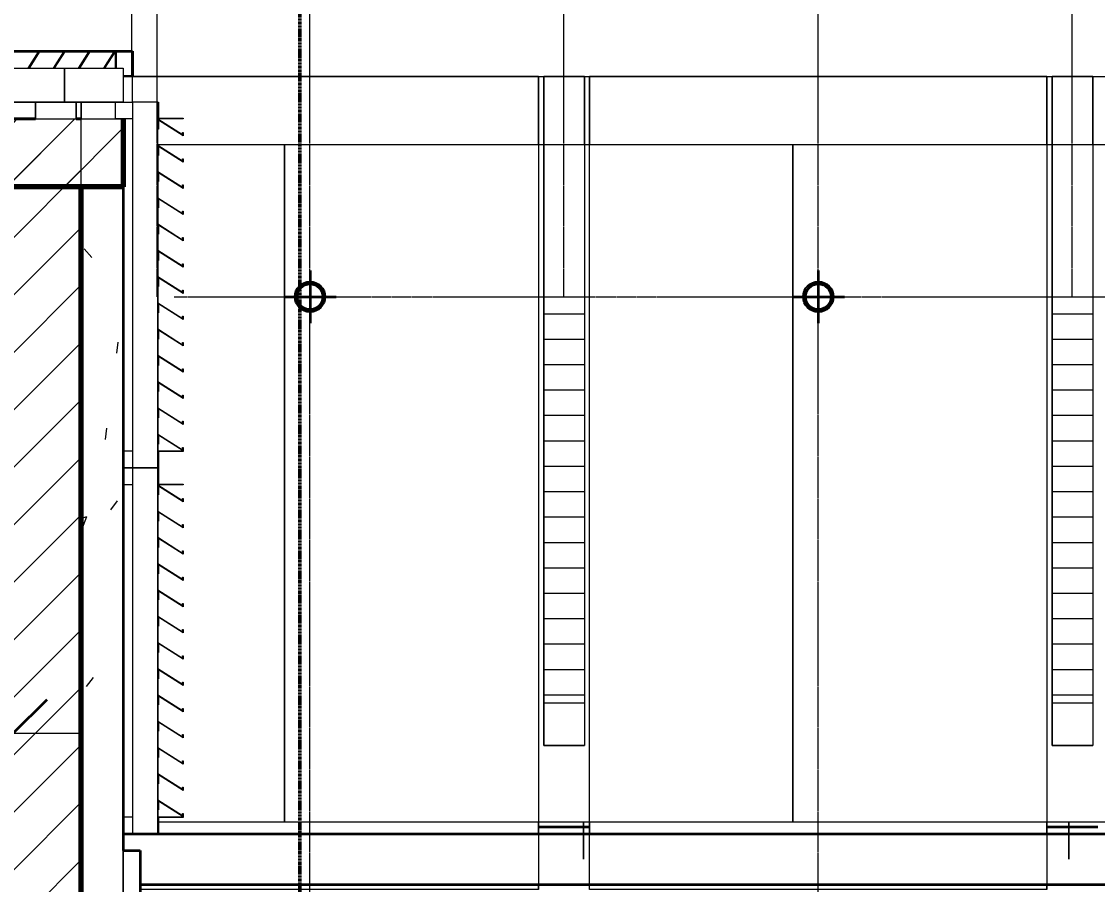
# Model space of a CAD drawing. Header units: millimetres. Extents: x -712454 to -640739, y -26917 to 7174.
# Drawn here: x -682533 to -679358, y -11583 to -9035 of the extents above; entities that cross this region are included whole.
import ezdxf

# ---------------------------------------------------------------- set-up
doc = ezdxf.new("R2010")
doc.units = ezdxf.units.MM
doc.linetypes.add('DPA_Grid _ Level 100', pattern=[10, 5.5, -1.6, 1.3, -1.6])
doc.linetypes.add('DPA_Hidden 50', pattern=[3, 2, -1])
for name, color, linetype, lineweight in [('A-ANNO-DIMS', 1, 'Continuous', 9), ('A-ANNO-DIMS-100', 1, 'Continuous', 9), ('A-DETL', 1, 'Continuous', 70), ('A-DETL-GENF', 2, 'Continuous', 25), ('A-GENM', 1, 'Continuous', 9), ('A-GLAZ-CURT', 2, 'Continuous', 9), ('A-GLAZ-CWMG', 2, 'Continuous', 35), ('A-WALL', 5, 'Continuous', 35), ('A-WALL-FNSH', 2, 'Continuous', 35), ('A-WALL-PATT', 1, 'Continuous', 35), ('E-LITE-EQPM', 2, 'Continuous', 35), ('G-ANNO-SECL', 3, 'Continuous', 9)]:
    doc.layers.add(name, color=color, linetype=linetype, lineweight=lineweight)
doc.styles.add('Arial_2', font='arial.ttf', dxfattribs={"height": 300})
doc.dimstyles.new('DPA-DIM-3_0_T-T', dxfattribs={"dimscale": 304.8, "dimtxt": 306.07782, "dimasz": 0.656168, "dimexe": 0.656168, "dimexo": 0.0625, "dimgap": 0.164042, "dimtad": 1, "dimdec": 0, "dimzin": 0, "dimdsep": 46, "dimtxsty": 'Arial_2', "dimblk1": 'OBLIQUE', "dimblk2": 'OBLIQUE', "dimsah": 1, "dimcen": 0.09, "dimdle": 0.656168, "dimadec": 8, "dimazin": 0, "dimtfac": 1, "dimtdec": 4, "dimtix": 1, "dimtmove": 0, "dimatfit": 3, "dimfxl": 1.312336, "dimfxlon": 1, "dimtvp": 1, "dimtolj": 1, "dimtzin": 0, "dimarcsym": 2})
pattern_1 = [(45, (0, 0), (-84.852814, 84.852814), [])]

# ---------------------------------------------------------------- blocks, each defined once
blk = doc.blocks.new('DPA_CP_Entrance Louver Grill Vertical Z - Louver Grill Vertical Z-18397986-4213-01 ENLARGED ENTRANCE 3 GROUND LEVEL - REFLECTED CEILING PLAN')
at = {"layer": 'A-GLAZ-CURT'}
for p, q in [((716, 0), (716, -50)), ((716, -50), (716, -25)), ((716, -50), (716, -110)), ((716, -110), (716, -50)), ((716, -50), (716, -110)), ((716, -110), (716, -50))]:
    blk.add_line(p, q, dxfattribs=at)
blk = doc.blocks.new('DPA_CP_Entrance Louver Grill Vertical Z - Louver Grill Vertical Z-V2-4213-01 ENLARGED ENTRANCE 3 GROUND LEVEL - REFLECTED CEILING PLAN')
at = {"layer": 'A-GLAZ-CURT'}
for p, q in [((-716, -50), (-716, 0)), ((716, 0), (716, -50)), ((-716, -25), (-716, -50)), ((716, -50), (716, -25)), ((-716, -50), (-716, -110)), ((-716, -110), (-716, -50)), ((-716, -50), (-716, -110)), ((-716, -110), (-716, -50)), ((716, -50), (716, -110)), ((716, -110), (716, -50)), ((716, -50), (716, -110)), ((716, -110), (716, -50))]:
    blk.add_line(p, q, dxfattribs=at)
blk = doc.blocks.new('DPA_CP_Entrance Louver Grill Vertical Z - Louver Grill Vertical Z-V7-4213-01 ENLARGED ENTRANCE 3 GROUND LEVEL - REFLECTED CEILING PLAN')
at = {"layer": 'A-GLAZ-CURT'}
for p, q in [((-716, -50), (-716, 0)), ((-716, -25), (-716, -50)), ((-716, -50), (-716, -110)), ((-716, -110), (-716, -50)), ((-716, -50), (-716, -110)), ((-716, -110), (-716, -50))]:
    blk.add_line(p, q, dxfattribs=at)
blk = doc.blocks.new('DPA_CP_Entrance Louver Grill Vertical Z - Louver Grill Vertical Z-18398246-4213-01 ENLARGED ENTRANCE 3 GROUND LEVEL - REFLECTED CEILING PLAN')
at = {"layer": 'A-GLAZ-CURT'}
for p, q in [((-492, 127), (-492, 200)), ((-492, 200), (-490, 200)), ((-490, 200), (-490, 125)), ((490, 125), (490, 200)), ((490, 200), (492, 200)), ((492, 200), (492, 127)), ((-540, 125), (-540, 127)), ((-540, 127), (-492, 127)), ((-490, 125), (-540, 125)), ((-540, 125), (-540, 50)), ((540, 125), (-540, 125)), ((540, 125), (490, 125)), ((492, 127), (540, 127)), ((540, 127), (540, 125)), ((540, 50), (540, 125)), ((-540, 50), (-490, 50)), ((-540, 0), (-540, 50)), ((-540, 50), (540, 50)), ((-490, 50), (-490, 0)), ((490, 50), (540, 50)), ((490, 23.3), (490, 50)), ((540, 50), (540, 23.3)), ((-490, 0), (-540, 0))]:
    blk.add_line(p, q, dxfattribs=at)
blk = doc.blocks.new('DPA_CP_Entrance Louver Grill Vertical Z - Louver Grill Vertical Z-V8-4213-01 ENLARGED ENTRANCE 3 GROUND LEVEL - REFLECTED CEILING PLAN')
at = {"layer": 'A-GLAZ-CURT'}
for p, q in [((-492, 127), (-492, 200)), ((-492, 200), (-490, 200)), ((-490, 200), (-490, 125)), ((490, 125), (490, 200)), ((490, 200), (492, 200)), ((492, 200), (492, 127)), ((-540, 125), (-540, 127)), ((-540, 127), (-492, 127)), ((-490, 125), (-540, 125)), ((-540, 125), (-540, 50)), ((540, 125), (-540, 125)), ((540, 125), (490, 125)), ((492, 127), (540, 127)), ((540, 127), (540, 125)), ((540, 50), (540, 125)), ((-540, 50), (-490, 50)), ((-540, 23.3), (-540, 50)), ((-540, 50), (540, 50)), ((-490, 50), (-490, 23.3)), ((490, 50), (540, 50)), ((490, 23.3), (490, 50)), ((540, 50), (540, 23.3))]:
    blk.add_line(p, q, dxfattribs=at)
blk = doc.blocks.new('System Panel - Facade_Solid Panel 100mm-18104328-4213-01 ENLARGED ENTRANCE 3 GROUND LEVEL - REFLECTED CEILING PLAN')
at = {"layer": 'A-GLAZ-CURT'}
for p, q in [((-630, 50), (-630, 150)), ((-630, 150), (630, 150)), ((630, 150), (630, 50)), ((630, 50), (-630, 50))]:
    blk.add_line(p, q, dxfattribs=at)
blk = doc.blocks.new('System Panel - Facade_Solid Panel 100mm-17609121-4213-01 ENLARGED ENTRANCE 3 GROUND LEVEL - REFLECTED CEILING PLAN')
at = {"layer": 'A-GLAZ-CURT'}
for p, q in [((-86.7, 50), (-86.7, 150)), ((-86.7, 150), (86.7, 150)), ((86.7, 150), (86.7, 50)), ((86.7, 50), (-86.7, 50))]:
    blk.add_line(p, q, dxfattribs=at)
blk = doc.blocks.new('DPA_CP_Entrance Canopy Lower - Depth 4200-V14-4213-01 ENLARGED ENTRANCE 3 GROUND LEVEL - REFLECTED CEILING PLAN')
at = {"layer": 'A-GLAZ-CURT'}
for p, q in [((-678757, -9198), (-677257, -9198)), ((-678757, -9198), (-677257, -9198)), ((-678757, -9398), (-678757, -11398)), ((-678757, -9398), (-677257, -9398)), ((-678006.7, -9398), (-677991.7, -9398)), ((-677871.7, -9398), (-677856.7, -9398)), ((-677257, -11398), (-677257, -9398)), ((-678757, -11398), (-677257, -11398)), ((-678006.7, -11398), (-677856.7, -11398))]:
    blk.add_line(p, q, dxfattribs=at)
blk = doc.blocks.new('DPA_CP_Entrance Canopy Lower - Depth 4200-18126985-4213-01 ENLARGED ENTRANCE 3 GROUND LEVEL - REFLECTED CEILING PLAN')
at = {"layer": 'A-GLAZ-CURT'}
for p, q in [((-682130.7, -9198), (-681757, -9198)), ((-682130.7, -9198), (-681757, -9198)), ((-682130.7, -9398), (-682130.7, -11398)), ((-682130.7, -9398), (-681757, -9398)), ((-681757, -11398), (-681757, -9398)), ((-682130.7, -11398), (-681757, -11398))]:
    blk.add_line(p, q, dxfattribs=at)
blk = doc.blocks.new('Rectangular Mullion - Entrance Louver Top-17623525-4213-01 ENLARGED ENTRANCE 3 GROUND LEVEL - REFLECTED CEILING PLAN')
at = {"layer": 'A-GLAZ-CWMG'}
for p, q in [((-681006.7, -11413), (-680874.4, -11413)), ((-681006.7, -11413), (-680874.4, -11413)), ((-682232.4, -11433), (-680874.4, -11433)), ((-681006.7, -11433), (-680874.4, -11433)), ((-682182.4, -11583), (-680874.4, -11583)), ((-681006.7, -11583), (-680874.4, -11583))]:
    blk.add_line(p, q, dxfattribs=at)
blk = doc.blocks.new('Rectangular Mullion - Entrance Louver Top-17623526-4213-01 ENLARGED ENTRANCE 3 GROUND LEVEL - REFLECTED CEILING PLAN')
at = {"layer": 'A-GLAZ-CWMG'}
for p, q in [((-680874.4, -11413), (-680856.7, -11413)), ((-680874.4, -11413), (-680856.7, -11413)), ((-679506.7, -11413), (-679442.3, -11413)), ((-679506.7, -11413), (-679442.3, -11413)), ((-680874.4, -11433), (-679442.3, -11433)), ((-680874.4, -11433), (-680856.7, -11433)), ((-679506.7, -11433), (-679442.3, -11433)), ((-680874.4, -11583), (-680856.7, -11583)), ((-680874.4, -11583), (-679442.3, -11583)), ((-679506.7, -11583), (-679442.3, -11583))]:
    blk.add_line(p, q, dxfattribs=at)
blk = doc.blocks.new('Rectangular Mullion - Entrance Louver Top-V29-4213-01 ENLARGED ENTRANCE 3 GROUND LEVEL - REFLECTED CEILING PLAN')
at = {"layer": 'A-GLAZ-CWMG'}
for p, q in [((-679442.3, -11413), (-679356.7, -11413)), ((-679442.3, -11413), (-679356.7, -11413)), ((-679442.3, -11433), (-678010.3, -11433)), ((-679442.3, -11433), (-679356.7, -11433)), ((-679442.3, -11583), (-679356.7, -11583)), ((-679442.3, -11583), (-678010.3, -11583))]:
    blk.add_line(p, q, dxfattribs=at)
blk = doc.blocks.new('DPA_CP_Entrance Louver Grill Vertical Z - Louver Grill Vertical Z-V37-4213-01 ENLARGED ENTRANCE 3 GROUND LEVEL - REFLECTED CEILING PLAN')
at = {"layer": 'A-GLAZ-CURT'}
for p, q in [((716, -50), (716, -25)), ((716, -25), (716, -50)), ((716, -50), (716, -110)), ((716, -110), (716, -50)), ((716, -50), (716, -110)), ((716, -110), (716, -50))]:
    blk.add_line(p, q, dxfattribs=at)
blk = doc.blocks.new('DPA_CP_Entrance Louver Grill Vertical Z - Louver Grill Vertical Z-V38-4213-01 ENLARGED ENTRANCE 3 GROUND LEVEL - REFLECTED CEILING PLAN')
at = {"layer": 'A-GLAZ-CURT'}
for p, q in [((-716, -25), (-716, -50)), ((-716, -50), (-716, -25)), ((716, -50), (716, -25)), ((716, -25), (716, -50)), ((-716, -50), (-716, -110)), ((-716, -110), (-716, -50)), ((-716, -50), (-716, -110)), ((-716, -110), (-716, -50)), ((716, -50), (716, -110)), ((716, -110), (716, -50)), ((716, -50), (716, -110)), ((716, -110), (716, -50))]:
    blk.add_line(p, q, dxfattribs=at)
blk = doc.blocks.new('DPA_CP_Entrance Louver Grill Vertical Z - Louver Grill Vertical Z-V39-4213-01 ENLARGED ENTRANCE 3 GROUND LEVEL - REFLECTED CEILING PLAN')
at = {"layer": 'A-GLAZ-CURT'}
for p, q in [((-716, -25), (-716, -50)), ((-716, -50), (-716, -25)), ((-716, -50), (-716, -110)), ((-716, -110), (-716, -50)), ((-716, -50), (-716, -110)), ((-716, -110), (-716, -50))]:
    blk.add_line(p, q, dxfattribs=at)
blk = doc.blocks.new('GM_Louver Grill Vertical Z - Z Profile-18333757-4213-01 ENLARGED ENTRANCE 3 GROUND LEVEL - REFLECTED CEILING PLAN')
at = {"layer": 'A-GENM'}
for p, q in [((0.1, 0), (46.4, 73)), ((50, 75), (3.7, 2)), ((40, 73), (40, 75)), ((40, 75), (50, 75)), ((46.4, 73), (40, 73)), ((30, 0), (0.1, 0)), ((3.7, 2), (30, 2)), ((30, 2), (30, 0))]:
    blk.add_line(p, q, dxfattribs=at)
blk = doc.blocks.new('System Panel - DPA-AR_Metal Ceiling Rectangular Panel-V65-4213-01 ENLARGED ENTRANCE 3 GROUND LEVEL - REFLECTED CEILING PLAN')
at = {"layer": 'A-GLAZ-CURT'}
for p, q in [((-679506.7, -9198), (-680856.7, -9198)), ((-680856.7, -9198), (-680856.7, -9398)), ((-680856.7, -11598), (-680856.7, -9198)), ((-680856.7, -9198), (-679506.7, -9198)), ((-679506.7, -9398), (-679506.7, -9198)), ((-679506.7, -9198), (-679506.7, -11598)), ((-680856.7, -11398), (-680856.7, -11433)), ((-679506.7, -11433), (-679506.7, -11398)), ((-679506.7, -11598), (-679506.7, -11583)), ((-679506.7, -11598), (-680856.7, -11598))]:
    blk.add_line(p, q, dxfattribs=at)
blk = doc.blocks.new('System Panel - DPA-AR_Metal Ceiling Rectangular Panel-V66-4213-01 ENLARGED ENTRANCE 3 GROUND LEVEL - REFLECTED CEILING PLAN')
at = {"layer": 'A-GLAZ-CURT'}
for p, q in [((-681006.7, -9198), (-682232.4, -9198)), ((-682232.4, -9198), (-681006.7, -9198)), ((-681006.7, -9398), (-681006.7, -9198)), ((-681006.7, -9198), (-681006.7, -11598)), ((-682356.7, -9273), (-682356.7, -9323)), ((-682356.7, -9323), (-682356.7, -9273)), ((-681006.7, -11433), (-681006.7, -11398)), ((-681006.7, -11598), (-681006.7, -11583)), ((-681006.7, -11598), (-682182.4, -11598))]:
    blk.add_line(p, q, dxfattribs=at)
blk = doc.blocks.new('DPA_CP_Metal Ceiling Panel - Vertical Panel Entrance-12681695-4213-01 ENLARGED ENTRANCE 3 GROUND LEVEL - REFLECTED CEILING PLAN')
at = {"layer": 'A-GLAZ-CURT'}
for p, q in [((-680991.7, -9198), (-680871.7, -9198)), ((-680991.7, -9198), (-680991.7, -11173)), ((-680991.7, -9198), (-680991.7, -9398)), ((-680871.7, -9198), (-680991.7, -9198)), ((-680991.7, -9198), (-680871.7, -9198)), ((-680991.7, -11173), (-680991.7, -9198)), ((-680871.7, -9198), (-680871.7, -11173)), ((-680871.7, -9398), (-680871.7, -9198)), ((-680871.7, -9198), (-680871.7, -11173)), ((-680991.7, -11173), (-680871.7, -11173)), ((-680871.7, -11173), (-680991.7, -11173))]:
    blk.add_line(p, q, dxfattribs=at)
blk = doc.blocks.new('DPA_CP_Metal Ceiling Luminaire - Linear Luminaire Entrance-V71-4213-01 ENLARGED ENTRANCE 3 GROUND LEVEL - REFLECTED CEILING PLAN')
at = {"layer": 'A-GLAZ-CURT'}
h = blk.add_hatch(dxfattribs=at)
h.set_pattern_fill('FP_8', color=256, style=0, pattern_type=2)
h.set_pattern_definition([(0, (-671965.62, -10648.01), (0, -75), [])])
h.paths.add_polyline_path([(-673372, -11048), (-673372, -9848), (-673492, -9848), (-673492, -11048), (-673485.6, -11048)])
for p, q in [((-673492, -9848), (-673372, -9848)), ((-673492, -11048), (-673492, -9848)), ((-673372, -9848), (-673372, -11048)), ((-673372, -11048), (-673492, -11048))]:
    blk.add_line(p, q, dxfattribs=at)
blk = doc.blocks.new('DPA_CP_Metal Ceiling Panel - Vertical Panel Entrance-17541638-4213-01 ENLARGED ENTRANCE 3 GROUND LEVEL - REFLECTED CEILING PLAN')
at = {"layer": 'A-GLAZ-CURT'}
for p, q in [((-682491.7, -9273), (-682491.7, -9323)), ((-682491.7, -9273), (-682491.7, -9323)), ((-682491.7, -9323), (-682491.7, -9273)), ((-682371.7, -9273), (-682371.7, -9323)), ((-682371.7, -9323), (-682371.7, -9273)), ((-682371.7, -9273), (-682371.7, -9323))]:
    blk.add_line(p, q, dxfattribs=at)
blk = doc.blocks.new('D1 - D1-12676964-4213-01 ENLARGED ENTRANCE 3 GROUND LEVEL - REFLECTED CEILING PLAN')
at = {"layer": 'A-DETL-GENF'}
for radius in [45, 40]:
    blk.add_circle((0, 0), radius, dxfattribs=at)
at = {"layer": 'E-LITE-EQPM'}
for p, q in [((0, 77.5), (0, -77.5)), ((-77.5, 0), (77.5, 0))]:
    blk.add_line(p, q, dxfattribs=at)
blk.add_circle((0, 0), 38, dxfattribs=at)
blk = doc.blocks.new('DPA_CP_Entrance Louver Grill Vertical Z - Louver Grill Vertical Z-V85-4213-01 ENLARGED ENTRANCE 3 GROUND LEVEL - REFLECTED CEILING PLAN')
at = {"layer": 'A-GLAZ-CURT'}
for p, q in [((-693.6, 200), (-695.6, 200)), ((-695.6, 200), (-695.6, 150)), ((-695.6, 150), (-695.6, 200)), ((-695.6, 200), (-693.6, 200)), ((-693.6, 150), (-693.6, 200)), ((-693.6, 200), (-693.6, 150)), ((695.6, 200), (693.6, 200)), ((693.6, 200), (693.6, 150)), ((693.6, 150), (693.6, 200)), ((693.6, 200), (695.6, 200)), ((695.6, 150), (695.6, 200)), ((695.6, 200), (695.6, 150)), ((743.6, 127), (716.9, 127)), ((716.9, 127), (743.6, 127)), ((716.9, 125), (743.6, 125)), ((743.6, 125), (716.9, 125)), ((743.6, 125), (716.9, 125)), ((743.6, 125), (716.9, 125)), ((743.6, 125), (716.9, 125)), ((743.6, 125), (716.9, 125)), ((743.6, 125), (743.6, 127)), ((743.6, 127), (743.6, 125)), ((743.6, 50), (743.6, 125)), ((-743.6, 50), (-743.6, 0)), ((-693.6, 50), (-743.6, 50)), ((-743.6, 50), (-693.6, 50)), ((-743.6, 0), (-743.6, 50)), ((-743.6, 50), (743.6, 50)), ((457.6, 50), (-743.6, 50)), ((-743.6, 50), (457.6, 50)), ((457.6, 50), (-743.6, 50)), ((-693.6, 0), (-693.6, 50)), ((-693.6, 50), (-693.6, 0)), ((592.6, 50), (577.6, 50)), ((577.6, 50), (592.6, 50)), ((592.6, 50), (577.6, 50)), ((693.6, 50), (743.6, 50)), ((693.6, 0), (693.6, 50)), ((743.6, 50), (743.6, 0)), ((-743.6, 0), (-693.6, 0)), ((-693.6, 0), (-743.6, 0)), ((743.6, 0), (693.6, 0))]:
    blk.add_line(p, q, dxfattribs=at)
blk = doc.blocks.new('DPA_CP_Entrance Louver Grill Vertical Z - Louver Grill Vertical Z-V86-4213-01 ENLARGED ENTRANCE 3 GROUND LEVEL - REFLECTED CEILING PLAN')
at = {"layer": 'A-GLAZ-CURT'}
for p, q in [((-693.6, 200), (-695.6, 200)), ((-695.6, 200), (-693.6, 200)), ((695.6, 200), (693.6, 200)), ((693.6, 200), (695.6, 200)), ((743.6, 125), (743.6, 127)), ((743.6, 127), (743.6, 125)), ((-743.6, 50), (-743.6, 0)), ((-743.6, 0), (-743.6, 50)), ((-743.6, 0), (-693.6, 0)), ((-693.6, 0), (-743.6, 0))]:
    blk.add_line(p, q, dxfattribs=at)
blk = doc.blocks.new('GM_Louver Grill Vertical Z - Z Profile-12310198-4213-01 ENLARGED ENTRANCE 3 GROUND LEVEL - REFLECTED CEILING PLAN')
at = {"layer": 'A-GENM'}
for p, q in [((46.4, 73), (15.9, 25)), ((15.9, 25), (46.4, 73)), ((18.3, 25), (50, 75)), ((50, 75), (18.3, 25)), ((50, 75), (40, 75)), ((40, 75), (40, 73)), ((40, 73), (40, 75)), ((40, 75), (50, 75)), ((40, 73), (46.4, 73)), ((46.4, 73), (40, 73))]:
    blk.add_line(p, q, dxfattribs=at)
blk = doc.blocks.new('GM_Louver Grill Vertical Z - Z Profile-18333892-4213-01 ENLARGED ENTRANCE 3 GROUND LEVEL - REFLECTED CEILING PLAN')
at = {"layer": 'A-GENM'}
for p, q in [((50, 75), (40, 75)), ((40, 75), (50, 75))]:
    blk.add_line(p, q, dxfattribs=at)
blk = doc.blocks.new('Rectangular Mullion - 50x200-17623913-4213-01 ENLARGED ENTRANCE 3 GROUND LEVEL - REFLECTED CEILING PLAN')
at = {"layer": 'A-GLAZ-CWMG'}
for p, q in [((-683692.9, -9123), (-682205.7, -9123)), ((-683692.9, -9123), (-682205.7, -9123)), ((-682205.7, -9198), (-682205.7, -9123)), ((-682205.7, -9123), (-682205.7, -9198)), ((-682491.7, -9323), (-683692.9, -9323)), ((-683692.9, -9323), (-682491.7, -9323)), ((-682356.7, -9323), (-682371.7, -9323)), ((-682371.7, -9323), (-682356.7, -9323))]:
    blk.add_line(p, q, dxfattribs=at)
blk = doc.blocks.new('DIMBLOCK18-4213-01 ENLARGED ENTRANCE 3 GROUND LEVEL - REFLECTED CEILING PLAN')
at = {"layer": 'A-ANNO-DIMS-100'}
for p, q in [((-682557.4, -10736.6), (-682557.4, -11336.6)), ((-682557.4, -11136.6), (-682557.4, -10736.6)), ((-683347.1, -11536.6), (-683347.1, -10936.6)), ((-683547.1, -11136.6), (-682357.4, -11136.6)), ((-683347.1, -11136.6), (-683347.1, -11536.6))]:
    blk.add_line(p, q, dxfattribs=at)
at = {"layer": 'A-ANNO-DIMS-100', "lineweight": 35}
for p, q in [((-683347.1, -11136.6), (-683247.1, -11036.6)), ((-682557.4, -11136.6), (-682457.4, -11036.6)), ((-683347.1, -11136.6), (-683447.1, -11236.6)), ((-682557.4, -11136.6), (-682657.4, -11236.6))]:
    blk.add_line(p, q, dxfattribs=at)
at = {"layer": 'A-ANNO-DIMS-100', "color": 0, "insert": (-683298.4, -10697.2), "char_height": 300, "width": 830.648, "attachment_point": 1, "line_spacing_factor": 0.941778, "style": 'Arial_2'}
blk.add_mtext('790', dxfattribs=at)
blk = doc.blocks.new('_Oblique')
at = {"color": 0, "linetype": 'ByBlock', "lineweight": -2}
blk.add_line((-0.5, -0.5), (0.5, 0.5), dxfattribs=at)

msp = doc.modelspace()

# ---------------------------------------------------------------- hatches: boundary and pattern name
at = {"layer": 'A-WALL-PATT', "lineweight": 9}
h = msp.add_hatch(dxfattribs=at)
h.set_pattern_fill('FP_2', color=256, style=0, pattern_type=2)
h.set_pattern_definition(pattern_1)
h.paths.add_polyline_path([(-682714.5, -9523), (-682232.4, -9523), (-682232.4, -9323), (-694405.7, -9323), (-694405.7, -9523), (-683241.8, -9523)])
h = msp.add_hatch(dxfattribs=at)
h.set_pattern_fill('FP_2', color=256, style=0, pattern_type=2)
h.set_pattern_definition(pattern_1)
h.paths.add_polyline_path([(-682357.4, -17123), (-682357.4, -9323), (-682557.4, -9323), (-682557.4, -17123)])
h = msp.add_hatch(dxfattribs=at)
h.set_pattern_fill('FP_4', color=256, angle=130, style=0, pattern_type=2)
h.set_pattern_definition([(40, (-682357.4, -13590.47), (-63.76, 728.74), [76.2, -838.2]), (95, (-682357.4, -13590.5), (764.23, -140.97), [60.96, -670.56]), (349.549, (-682362.7, -13529.74), (700.47, 587.77), [64.76, -712.36]), (43.816, (-682154.2, -13590.5), (-168.17, 1084.32), [114.3, -1257.3]), (353.364, (-682168.2, -13500.1), (989.7, 949.6), [97.14, -1068.54]), (98.816, (-682154.2, -13590.5), (989.7, 949.62), [91.44, -1005.84]), (69, (-682205, -13488.87), (-409.06, 606.46), [76.2, -838.2]), (124, (-682205, -13488.9), (736.75, 247.21), [60.96, -670.56]), (18.549, (-682239.06, -13438.3), (327.69, 853.67), [64.76, -712.36]), (52.5, (-682357.37, -13590.47), (338.22, 12.355), [33.53, -628.904, 33.53, -1320.29]), (52.5, (-682357.37, -13590.47), (338.22, 12.355), [-695.96, -647.19, 33.53, -639.57]), (82.5, (-682357.37, -13590.47), (400.722, 267.28), [33.53, -354.584, 33.53, -870.204]), (82.5, (-682357.37, -13590.47), (400.722, 267.28), [-421.64, -613.664, 33.53, -223.01]), (122.5, (-682357.37, -13817.04), (-22.915, 542.363), [33.53, -220.47, 33.53, -1810.51]), (122.5, (-682357.37, -13817.04), (-22.915, 542.363), [-287.53, -758.95, 33.53, -1018.03]), (132.5, (-682357.37, -13918.64), (101.707, 592.517), [33.53, -296.67, 33.53, -1239.52]), (132.5, (-682357.37, -13918.64), (101.707, 592.517), [-363.73, -492.76, 33.53, -713.23])])
h.paths.add_polyline_path([(-682232.4, -17858), (-682232.4, -17832.9), (-682357.4, -17832.9), (-682357.4, -17858)])
h.paths.add_polyline_path([(-682232.4, -17692.9), (-682232.4, -12177.4), (-682237.3, -12166.3), (-682232.4, -12164.1), (-682232.4, -9523), (-682357.4, -9523), (-682357.4, -17692.9)])
h = msp.add_hatch(dxfattribs=at)
h.set_pattern_fill('FP_5', color=256, style=0, pattern_type=2)
h.set_pattern_definition([(45, (0, 0), (-212.13203, 212.13203), []), (135, (0, 0), (-212.13203, -212.13203), [])])
h.paths.add_polyline_path([(-682232.4, -17233), (-682182.4, -17233), (-682182.4, -12289.3), (-682208, -12231.9), (-682212.4, -12233), (-682219.4, -12230.1), (-682222.4, -12223), (-682222, -12220.4), (-682217.4, -12214.3), (-682216.3, -12213.3), (-682232.4, -12177.4), (-682232.4, -15572.3)])
h.paths.add_polyline_path([(-682182.4, -12179), (-682182.4, -11483), (-682232.4, -11483), (-682232.4, -12164.1), (-682196.2, -12148)])

# ---------------------------------------------------------------- linework, layer by layer
at = {"layer": 'A-DETL', "color": 8, "linetype": 'DPA_Hidden 50', "lineweight": 9}
for p, q in [((-682132.4, -9848), (-682132.4, -6258)), ((-681682.4, -6258), (-681682.4, -21183)), ((-680932.7, -9848), (-680932.7, -6258)), ((-680182.4, -6258), (-680182.4, -21183)), ((-679432.7, -9848), (-679432.7, -6258)), ((-682207.4, -9173), (-682207.4, -7073)), ((-682132.4, -9198), (-657482.4, -9198)), ((-682082.4, -9848), (-657482.4, -9848))]:
    msp.add_line(p, q, dxfattribs=at)
at = {"layer": 'A-WALL', "lineweight": 9}
for p, q in [((-682557.4, -9323), (-682357.4, -9323)), ((-682357.4, -9323), (-682232.4, -9323)), ((-682357.4, -9323), (-682232.4, -9323)), ((-682357.4, -9323), (-682357.4, -9523)), ((-682232.4, -11483), (-682232.4, -12123)), ((-682232.4, -12123), (-682232.4, -11483))]:
    msp.add_line(p, q, dxfattribs=at)
at = {"layer": 'A-WALL', "color": 7, "lineweight": 70}
for p, q in [((-682232.4, -9323), (-682232.4, -9523)), ((-682232.4, -9323), (-682232.4, -9523)), ((-682357.4, -9523), (-688987.4, -9523)), ((-682232.4, -9523), (-682357.4, -9523)), ((-682357.4, -9523), (-682357.4, -12123))]:
    msp.add_line(p, q, dxfattribs=at)
at = {"layer": 'A-WALL-FNSH', "color": 250}
for p, q in [((-682357.4, -12123), (-682357.4, -9523)), ((-682232.4, -9523), (-682232.4, -11483)), ((-682232.4, -11483), (-682182.4, -11483)), ((-682182.4, -11483), (-682182.4, -12123))]:
    msp.add_line(p, q, dxfattribs=at)
at = {"layer": 'G-ANNO-SECL', "linetype": 'DPA_Grid _ Level 100', "lineweight": 50}
msp.add_line((-681711.7, 5363), (-681711.7, -23590.3), dxfattribs=at)

# ---------------------------------------------------------------- block references
at = {"layer": 'A-GENM'}
for name, p in [('GM_Louver Grill Vertical Z - Z Profile-12310198-4213-01 ENLARGED ENTRANCE 3 GROUND LEVEL - REFLECTED CEILING PLAN', (-682528.6, -9198)), ('GM_Louver Grill Vertical Z - Z Profile-18333892-4213-01 ENLARGED ENTRANCE 3 GROUND LEVEL - REFLECTED CEILING PLAN', (-682528.6, -9198)), ('GM_Louver Grill Vertical Z - Z Profile-12310198-4213-01 ENLARGED ENTRANCE 3 GROUND LEVEL - REFLECTED CEILING PLAN', (-682454.3, -9198)), ('GM_Louver Grill Vertical Z - Z Profile-18333892-4213-01 ENLARGED ENTRANCE 3 GROUND LEVEL - REFLECTED CEILING PLAN', (-682454.3, -9198)), ('GM_Louver Grill Vertical Z - Z Profile-12310198-4213-01 ENLARGED ENTRANCE 3 GROUND LEVEL - REFLECTED CEILING PLAN', (-682380, -9198)), ('GM_Louver Grill Vertical Z - Z Profile-18333892-4213-01 ENLARGED ENTRANCE 3 GROUND LEVEL - REFLECTED CEILING PLAN', (-682380, -9198)), ('GM_Louver Grill Vertical Z - Z Profile-12310198-4213-01 ENLARGED ENTRANCE 3 GROUND LEVEL - REFLECTED CEILING PLAN', (-682305.7, -9198)), ('GM_Louver Grill Vertical Z - Z Profile-18333892-4213-01 ENLARGED ENTRANCE 3 GROUND LEVEL - REFLECTED CEILING PLAN', (-682305.7, -9198))]:
    msp.add_blockref(name, p, dxfattribs=at)
at = {"layer": 'A-GENM', "rotation": 270.0000000000005}
for p in [(-682130.7, -9323), (-682130.7, -9400.5), (-682130.7, -9478), (-682130.7, -9555.5), (-682130.7, -9633), (-682130.7, -9710.5), (-682130.7, -9788), (-682130.7, -9865.5), (-682130.7, -9943), (-682130.7, -10020.5), (-682130.7, -10098), (-682130.7, -10175.5), (-682130.7, -10253), (-682130.7, -10403), (-682130.7, -10480.5), (-682130.7, -10558), (-682130.7, -10635.5), (-682130.7, -10713), (-682130.7, -10790.5), (-682130.7, -10868), (-682130.7, -10945.5), (-682130.7, -11023), (-682130.7, -11100.5), (-682130.7, -11178), (-682130.7, -11255.5), (-682130.7, -11333)]:
    msp.add_blockref('GM_Louver Grill Vertical Z - Z Profile-18333757-4213-01 ENLARGED ENTRANCE 3 GROUND LEVEL - REFLECTED CEILING PLAN', p, dxfattribs=at)
at = {"layer": 'A-GLAZ-CURT'}
for name, p in [('DPA_CP_Entrance Louver Grill Vertical Z - Louver Grill Vertical Z-V85-4213-01 ENLARGED ENTRANCE 3 GROUND LEVEL - REFLECTED CEILING PLAN', (-682949.3, -9323)), ('DPA_CP_Entrance Louver Grill Vertical Z - Louver Grill Vertical Z-V86-4213-01 ENLARGED ENTRANCE 3 GROUND LEVEL - REFLECTED CEILING PLAN', (-682949.3, -9323)), ('System Panel - Facade_Solid Panel 100mm-18104328-4213-01 ENLARGED ENTRANCE 3 GROUND LEVEL - REFLECTED CEILING PLAN', (-683035.7, -9323)), ('System Panel - Facade_Solid Panel 100mm-17609121-4213-01 ENLARGED ENTRANCE 3 GROUND LEVEL - REFLECTED CEILING PLAN', (-682319, -9323)), ('System Panel - DPA-AR_Metal Ceiling Rectangular Panel-V66-4213-01 ENLARGED ENTRANCE 3 GROUND LEVEL - REFLECTED CEILING PLAN', (0, 0)), ('DPA_CP_Entrance Canopy Lower - Depth 4200-18126985-4213-01 ENLARGED ENTRANCE 3 GROUND LEVEL - REFLECTED CEILING PLAN', (0, 0)), ('DPA_CP_Entrance Canopy Lower - Depth 4200-V14-4213-01 ENLARGED ENTRANCE 3 GROUND LEVEL - REFLECTED CEILING PLAN', (-3000, 0)), ('DPA_CP_Metal Ceiling Panel - Vertical Panel Entrance-12681695-4213-01 ENLARGED ENTRANCE 3 GROUND LEVEL - REFLECTED CEILING PLAN', (0, 0)), ('System Panel - DPA-AR_Metal Ceiling Rectangular Panel-V65-4213-01 ENLARGED ENTRANCE 3 GROUND LEVEL - REFLECTED CEILING PLAN', (0, 0)), ('DPA_CP_Entrance Canopy Lower - Depth 4200-V14-4213-01 ENLARGED ENTRANCE 3 GROUND LEVEL - REFLECTED CEILING PLAN', (-1500, 0)), ('DPA_CP_Metal Ceiling Panel - Vertical Panel Entrance-12681695-4213-01 ENLARGED ENTRANCE 3 GROUND LEVEL - REFLECTED CEILING PLAN', (1500, 0)), ('DPA_CP_Metal Ceiling Panel - Vertical Panel Entrance-17541638-4213-01 ENLARGED ENTRANCE 3 GROUND LEVEL - REFLECTED CEILING PLAN', (0, 0)), ('DPA_CP_Metal Ceiling Luminaire - Linear Luminaire Entrance-V71-4213-01 ENLARGED ENTRANCE 3 GROUND LEVEL - REFLECTED CEILING PLAN', (-7499.7, 0)), ('DPA_CP_Metal Ceiling Luminaire - Linear Luminaire Entrance-V71-4213-01 ENLARGED ENTRANCE 3 GROUND LEVEL - REFLECTED CEILING PLAN', (-5999.7, 0))]:
    msp.add_blockref(name, p, dxfattribs=at)
for name, p, rotation in [('DPA_CP_Entrance Louver Grill Vertical Z - Louver Grill Vertical Z-18398246-4213-01 ENLARGED ENTRANCE 3 GROUND LEVEL - REFLECTED CEILING PLAN', (-682255.7, -9813), 270.0000000000005), ('DPA_CP_Entrance Louver Grill Vertical Z - Louver Grill Vertical Z-V8-4213-01 ENLARGED ENTRANCE 3 GROUND LEVEL - REFLECTED CEILING PLAN', (-682255.7, -10893), 270.0000000000005), ('DPA_CP_Entrance Louver Grill Vertical Z - Louver Grill Vertical Z-V2-4213-01 ENLARGED ENTRANCE 3 GROUND LEVEL - REFLECTED CEILING PLAN', (-680158.4, -11508), 180), ('DPA_CP_Entrance Louver Grill Vertical Z - Louver Grill Vertical Z-V7-4213-01 ENLARGED ENTRANCE 3 GROUND LEVEL - REFLECTED CEILING PLAN', (-681590.4, -11508), 180), ('DPA_CP_Entrance Louver Grill Vertical Z - Louver Grill Vertical Z-V38-4213-01 ENLARGED ENTRANCE 3 GROUND LEVEL - REFLECTED CEILING PLAN', (-680158.4, -11508), 180), ('DPA_CP_Entrance Louver Grill Vertical Z - Louver Grill Vertical Z-V39-4213-01 ENLARGED ENTRANCE 3 GROUND LEVEL - REFLECTED CEILING PLAN', (-681590.4, -11508), 180), ('DPA_CP_Entrance Louver Grill Vertical Z - Louver Grill Vertical Z-18397986-4213-01 ENLARGED ENTRANCE 3 GROUND LEVEL - REFLECTED CEILING PLAN', (-678726.3, -11508), 180), ('DPA_CP_Entrance Louver Grill Vertical Z - Louver Grill Vertical Z-V37-4213-01 ENLARGED ENTRANCE 3 GROUND LEVEL - REFLECTED CEILING PLAN', (-678726.3, -11508), 180)]:
    msp.add_blockref(name, p, dxfattribs=dict(at, rotation=rotation))
at = {"layer": 'A-GLAZ-CWMG'}
for name in ['Rectangular Mullion - 50x200-17623913-4213-01 ENLARGED ENTRANCE 3 GROUND LEVEL - REFLECTED CEILING PLAN', 'Rectangular Mullion - Entrance Louver Top-17623525-4213-01 ENLARGED ENTRANCE 3 GROUND LEVEL - REFLECTED CEILING PLAN', 'Rectangular Mullion - Entrance Louver Top-17623526-4213-01 ENLARGED ENTRANCE 3 GROUND LEVEL - REFLECTED CEILING PLAN', 'Rectangular Mullion - Entrance Louver Top-V29-4213-01 ENLARGED ENTRANCE 3 GROUND LEVEL - REFLECTED CEILING PLAN']:
    msp.add_blockref(name, (0, 0), dxfattribs=at)
at = {"layer": 'E-LITE-EQPM'}
for p in [(-681681.4, -9848), (-680181.4, -9848)]:
    msp.add_blockref('D1 - D1-12676964-4213-01 ENLARGED ENTRANCE 3 GROUND LEVEL - REFLECTED CEILING PLAN', p, dxfattribs=at)

# ---------------------------------------------------------------- dimensions: what is measured, and where the dimension line sits
at = {"layer": 'A-ANNO-DIMS'}
dim = msp.add_linear_dim(base=(-682557.4, -11136.6), p1=(-683347.1, -11536.6), p2=(-682557.4, -10736.6), dimstyle='DPA-DIM-3_0_T-T', override={"dimpost": '<>', "dimfxl": 1124.159344}, dxfattribs=at)
dim.commit()
dim.dimension.update_dxf_attribs({"geometry": 'DIMBLOCK18-4213-01 ENLARGED ENTRANCE 3 GROUND LEVEL - REFLECTED CEILING PLAN', "text_midpoint": (-682952.3, -10933.5)})

doc.saveas('drawing.dxf')
